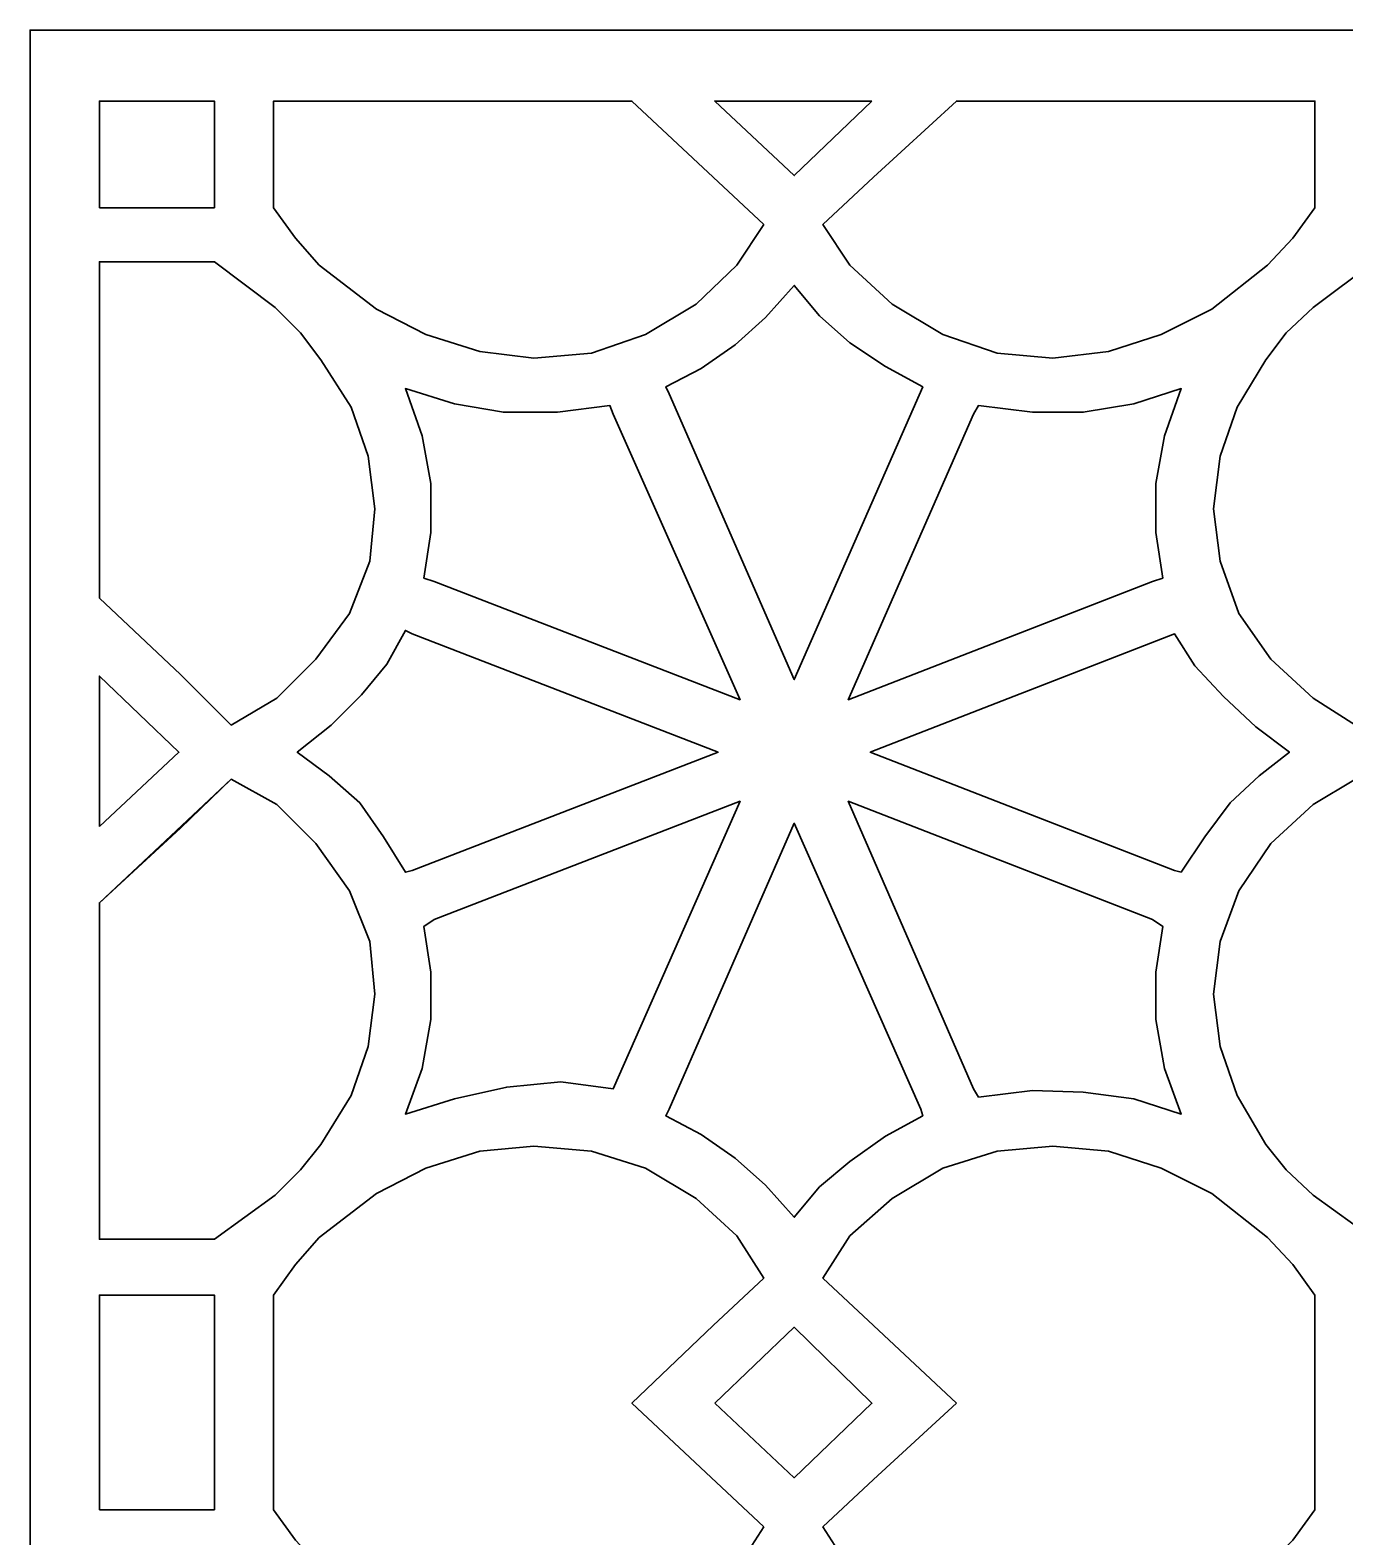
# Model space of a CAD drawing. Header units: centimetres. Extents: x -17.77 to -9.25, y 0.3 to 9.
# Drawn here: x -17.77 to -13.925, y 4.595 to 9.001 of the extents above; entities that cross this region are included whole.
import ezdxf

# ---------------------------------------------------------------- set-up
doc = ezdxf.new("R2010")
doc.units = ezdxf.units.CM
doc.header["$MEASUREMENT"] = 0
doc.layers.add('layer 1', color=7, linetype='Continuous')

msp = doc.modelspace()

# ---------------------------------------------------------------- linework, layer by layer
at = {"layer": 'layer 1', "color": 250, "lineweight": 30}
for points, knots in [([(-9.24594, 0.29848), (-9.24594, 0.29848), (-9.24594, 7.33942), (-9.24594, 7.33942), (-9.24594, 7.33942), (-9.24594, 7.33942), (-9.24594, 9.00077), (-9.24594, 9.00077), (-9.24594, 9.00077), (-9.24594, 9.00077), (-12.15329, 9.00077), (-12.15329, 9.00077), (-12.15329, 9.00077), (-12.15329, 9.00077), (-14.85792, 9.00077), (-14.85792, 9.00077), (-14.85792, 9.00077), (-14.85792, 9.00077), (-17.77022, 9.00077), (-17.77022, 9.00077), (-17.77022, 9.00077), (-17.77022, 9.00077), (-17.77022, 7.33942), (-17.77022, 7.33942), (-17.77022, 7.33942), (-17.77022, 7.33942), (-17.77022, 0.29848), (-17.77022, 0.29848), (-17.77022, 0.29848), (-17.77022, 0.29848), (-9.24594, 0.29848), (-9.24594, 0.29848)], [0, 0, 0, 0, 0.1111111, 0.1111111, 0.1111111, 0.1111111, 0.2222222, 0.2222222, 0.2222222, 0.2222222, 0.3333333, 0.3333333, 0.3333333, 0.3333333, 0.4444444, 0.4444444, 0.4444444, 0.4444444, 0.5555556, 0.5555556, 0.5555556, 0.5555556, 0.6666667, 0.6666667, 0.6666667, 0.6666667, 0.7777778, 0.7777778, 0.7777778, 0.7777778, 1, 1, 1, 1]), ([(-17.56749, 8.4816), (-17.56749, 8.4816), (-17.23127, 8.4816), (-17.23127, 8.4816), (-17.23127, 8.4816), (-17.23127, 8.4816), (-17.23127, 8.7931), (-17.23127, 8.7931), (-17.23127, 8.7931), (-17.23127, 8.7931), (-17.56749, 8.7931), (-17.56749, 8.7931), (-17.56749, 8.7931), (-17.56749, 8.7931), (-17.56749, 8.4816), (-17.56749, 8.4816)], [0, 0, 0, 0, 0.2, 0.2, 0.2, 0.2, 0.4, 0.4, 0.4, 0.4, 0.6, 0.6, 0.6, 0.6, 1, 1, 1, 1]), ([(-15.62431, 8.43215), (-15.62431, 8.43215), (-15.70342, 8.31348), (-15.70342, 8.31348), (-15.70342, 8.31348), (-15.70342, 8.31348), (-15.82209, 8.19976), (-15.82209, 8.19976), (-15.82209, 8.19976), (-15.82209, 8.19976), (-15.97042, 8.11076), (-15.97042, 8.11076), (-15.97042, 8.11076), (-15.97042, 8.11076), (-16.12865, 8.05637), (-16.12865, 8.05637), (-16.12865, 8.05637), (-16.12865, 8.05637), (-16.29676, 8.04153), (-16.29676, 8.04153), (-16.29676, 8.04153), (-16.29676, 8.04153), (-16.45499, 8.06131), (-16.45499, 8.06131), (-16.45499, 8.06131), (-16.45499, 8.06131), (-16.61321, 8.11076), (-16.61321, 8.11076), (-16.61321, 8.11076), (-16.61321, 8.11076), (-16.7566, 8.18493), (-16.7566, 8.18493), (-16.7566, 8.18493), (-16.7566, 8.18493), (-16.92471, 8.31348), (-16.92471, 8.31348), (-16.92471, 8.31348), (-16.92471, 8.31348), (-16.99393, 8.39259), (-16.99393, 8.39259), (-16.99393, 8.39259), (-16.99393, 8.39259), (-17.05821, 8.4816), (-17.05821, 8.4816), (-17.05821, 8.4816), (-17.05821, 8.4816), (-17.05821, 8.7931), (-17.05821, 8.7931), (-17.05821, 8.7931), (-17.05821, 8.7931), (-16.00998, 8.7931), (-16.00998, 8.7931), (-16.00998, 8.7931), (-16.00998, 8.7931), (-15.77265, 8.5706), (-15.77265, 8.5706), (-15.77265, 8.5706), (-15.77265, 8.5706), (-15.62431, 8.43215), (-15.62431, 8.43215)], [0, 0, 0, 0, 0.0625, 0.0625, 0.0625, 0.0625, 0.125, 0.125, 0.125, 0.125, 0.1875, 0.1875, 0.1875, 0.1875, 0.25, 0.25, 0.25, 0.25, 0.3125, 0.3125, 0.3125, 0.3125, 0.375, 0.375, 0.375, 0.375, 0.4375, 0.4375, 0.4375, 0.4375, 0.5, 0.5, 0.5, 0.5, 0.5625, 0.5625, 0.5625, 0.5625, 0.625, 0.625, 0.625, 0.625, 0.6875, 0.6875, 0.6875, 0.6875, 0.75, 0.75, 0.75, 0.75, 0.8125, 0.8125, 0.8125, 0.8125, 0.875, 0.875, 0.875, 0.875, 1, 1, 1, 1]), ([(-15.30787, 8.7931), (-15.30787, 8.7931), (-15.53531, 8.57554), (-15.53531, 8.57554), (-15.53531, 8.57554), (-15.53531, 8.57554), (-15.76771, 8.7931), (-15.76771, 8.7931), (-15.76771, 8.7931), (-15.76771, 8.7931), (-15.30787, 8.7931), (-15.30787, 8.7931)], [0, 0, 0, 0, 0.25, 0.25, 0.25, 0.25, 0.5, 0.5, 0.5, 0.5, 1, 1, 1, 1]), ([(-14.01241, 8.7931), (-14.01241, 8.7931), (-15.06064, 8.7931), (-15.06064, 8.7931), (-15.06064, 8.7931), (-15.06064, 8.7931), (-15.30292, 8.5706), (-15.30292, 8.5706), (-15.30292, 8.5706), (-15.30292, 8.5706), (-15.45125, 8.43215), (-15.45125, 8.43215), (-15.45125, 8.43215), (-15.45125, 8.43215), (-15.37214, 8.31348), (-15.37214, 8.31348), (-15.37214, 8.31348), (-15.37214, 8.31348), (-15.24853, 8.19976), (-15.24853, 8.19976), (-15.24853, 8.19976), (-15.24853, 8.19976), (-15.1002, 8.11076), (-15.1002, 8.11076), (-15.1002, 8.11076), (-15.1002, 8.11076), (-14.94197, 8.05637), (-14.94197, 8.05637), (-14.94197, 8.05637), (-14.94197, 8.05637), (-14.7788, 8.04153), (-14.7788, 8.04153), (-14.7788, 8.04153), (-14.7788, 8.04153), (-14.61564, 8.06131), (-14.61564, 8.06131), (-14.61564, 8.06131), (-14.61564, 8.06131), (-14.46236, 8.11076), (-14.46236, 8.11076), (-14.46236, 8.11076), (-14.46236, 8.11076), (-14.31403, 8.18493), (-14.31403, 8.18493), (-14.31403, 8.18493), (-14.31403, 8.18493), (-14.15086, 8.31348), (-14.15086, 8.31348), (-14.15086, 8.31348), (-14.15086, 8.31348), (-14.07669, 8.39259), (-14.07669, 8.39259), (-14.07669, 8.39259), (-14.07669, 8.39259), (-14.01241, 8.4816), (-14.01241, 8.4816), (-14.01241, 8.4816), (-14.01241, 8.4816), (-14.01241, 8.7931), (-14.01241, 8.7931), (-14.01241, 8.7931), (-14.01241, 8.7931), (-14.01241, 8.4816), (-14.01241, 8.4816), (-14.01241, 8.4816), (-14.01241, 8.4816), (-14.01241, 8.7931), (-14.01241, 8.7931)], [0, 0, 0, 0, 0.0555556, 0.0555556, 0.0555556, 0.0555556, 0.1111111, 0.1111111, 0.1111111, 0.1111111, 0.1666667, 0.1666667, 0.1666667, 0.1666667, 0.2222222, 0.2222222, 0.2222222, 0.2222222, 0.2777778, 0.2777778, 0.2777778, 0.2777778, 0.3333333, 0.3333333, 0.3333333, 0.3333333, 0.3888889, 0.3888889, 0.3888889, 0.3888889, 0.4444444, 0.4444444, 0.4444444, 0.4444444, 0.5, 0.5, 0.5, 0.5, 0.5555556, 0.5555556, 0.5555556, 0.5555556, 0.6111111, 0.6111111, 0.6111111, 0.6111111, 0.6666667, 0.6666667, 0.6666667, 0.6666667, 0.7222222, 0.7222222, 0.7222222, 0.7222222, 0.7777778, 0.7777778, 0.7777778, 0.7777778, 0.8333333, 0.8333333, 0.8333333, 0.8333333, 0.8888889, 0.8888889, 0.8888889, 0.8888889, 1, 1, 1, 1]), ([(-17.56749, 7.33942), (-17.56749, 7.33942), (-17.56749, 8.32337), (-17.56749, 8.32337), (-17.56749, 8.32337), (-17.56749, 8.32337), (-17.23127, 8.32337), (-17.23127, 8.32337), (-17.23127, 8.32337), (-17.23127, 8.32337), (-17.05326, 8.18987), (-17.05326, 8.18987), (-17.05326, 8.18987), (-17.05326, 8.18987), (-16.9791, 8.1157), (-16.9791, 8.1157), (-16.9791, 8.1157), (-16.9791, 8.1157), (-16.91977, 8.03659), (-16.91977, 8.03659), (-16.91977, 8.03659), (-16.91977, 8.03659), (-16.83077, 7.89815), (-16.83077, 7.89815), (-16.83077, 7.89815), (-16.83077, 7.89815), (-16.78132, 7.75476), (-16.78132, 7.75476), (-16.78132, 7.75476), (-16.78132, 7.75476), (-16.76154, 7.60148), (-16.76154, 7.60148), (-16.76154, 7.60148), (-16.76154, 7.60148), (-16.77638, 7.4482), (-16.77638, 7.4482), (-16.77638, 7.4482), (-16.77638, 7.4482), (-16.83571, 7.29492), (-16.83571, 7.29492), (-16.83571, 7.29492), (-16.83571, 7.29492), (-16.9346, 7.16142), (-16.9346, 7.16142), (-16.9346, 7.16142), (-16.9346, 7.16142), (-17.04833, 7.0477), (-17.04833, 7.0477), (-17.04833, 7.0477), (-17.04833, 7.0477), (-17.18182, 6.96859), (-17.18182, 6.96859), (-17.18182, 6.96859), (-17.18182, 6.96859), (-17.33016, 7.11692), (-17.33016, 7.11692), (-17.33016, 7.11692), (-17.33016, 7.11692), (-17.56749, 7.33942), (-17.56749, 7.33942)], [0, 0, 0, 0, 0.0625, 0.0625, 0.0625, 0.0625, 0.125, 0.125, 0.125, 0.125, 0.1875, 0.1875, 0.1875, 0.1875, 0.25, 0.25, 0.25, 0.25, 0.3125, 0.3125, 0.3125, 0.3125, 0.375, 0.375, 0.375, 0.375, 0.4375, 0.4375, 0.4375, 0.4375, 0.5, 0.5, 0.5, 0.5, 0.5625, 0.5625, 0.5625, 0.5625, 0.625, 0.625, 0.625, 0.625, 0.6875, 0.6875, 0.6875, 0.6875, 0.75, 0.75, 0.75, 0.75, 0.8125, 0.8125, 0.8125, 0.8125, 0.875, 0.875, 0.875, 0.875, 1, 1, 1, 1]), ([(-13.50807, 7.33942), (-13.50807, 7.33942), (-13.27074, 7.11692), (-13.27074, 7.11692), (-13.27074, 7.11692), (-13.27074, 7.11692), (-13.12241, 6.96859), (-13.12241, 6.96859), (-13.12241, 6.96859), (-13.12241, 6.96859), (-12.9889, 7.0477), (-12.9889, 7.0477), (-12.9889, 7.0477), (-12.9889, 7.0477), (-12.87518, 7.16142), (-12.87518, 7.16142), (-12.87518, 7.16142), (-12.87518, 7.16142), (-12.77135, 7.29492), (-12.77135, 7.29492), (-12.77135, 7.29492), (-12.77135, 7.29492), (-12.71696, 7.4482), (-12.71696, 7.4482), (-12.71696, 7.4482), (-12.71696, 7.4482), (-12.70213, 7.60148), (-12.70213, 7.60148), (-12.70213, 7.60148), (-12.70213, 7.60148), (-12.7219, 7.75476), (-12.7219, 7.75476), (-12.7219, 7.75476), (-12.7219, 7.75476), (-12.77135, 7.89815), (-12.77135, 7.89815), (-12.77135, 7.89815), (-12.77135, 7.89815), (-12.86035, 8.03659), (-12.86035, 8.03659), (-12.86035, 8.03659), (-12.86035, 8.03659), (-12.92463, 8.12065), (-12.92463, 8.12065), (-12.92463, 8.12065), (-12.92463, 8.12065), (-12.99879, 8.19976), (-12.99879, 8.19976), (-12.99879, 8.19976), (-12.99879, 8.19976), (-13.17185, 8.32337), (-13.17185, 8.32337), (-13.17185, 8.32337), (-13.17185, 8.32337), (-13.50807, 8.32337), (-13.50807, 8.32337), (-13.50807, 8.32337), (-13.50807, 8.32337), (-13.83935, 8.32337), (-13.83935, 8.32337), (-13.83935, 8.32337), (-13.83935, 8.32337), (-14.01735, 8.18987), (-14.01735, 8.18987), (-14.01735, 8.18987), (-14.01735, 8.18987), (-14.09647, 8.1157), (-14.09647, 8.1157), (-14.09647, 8.1157), (-14.09647, 8.1157), (-14.1558, 8.03659), (-14.1558, 8.03659), (-14.1558, 8.03659), (-14.1558, 8.03659), (-14.23986, 7.89815), (-14.23986, 7.89815), (-14.23986, 7.89815), (-14.23986, 7.89815), (-14.2893, 7.75476), (-14.2893, 7.75476), (-14.2893, 7.75476), (-14.2893, 7.75476), (-14.30908, 7.60148), (-14.30908, 7.60148), (-14.30908, 7.60148), (-14.30908, 7.60148), (-14.2893, 7.4482), (-14.2893, 7.4482), (-14.2893, 7.4482), (-14.2893, 7.4482), (-14.23492, 7.29492), (-14.23492, 7.29492), (-14.23492, 7.29492), (-14.23492, 7.29492), (-14.14097, 7.16142), (-14.14097, 7.16142), (-14.14097, 7.16142), (-14.14097, 7.16142), (-14.01735, 7.0477), (-14.01735, 7.0477), (-14.01735, 7.0477), (-14.01735, 7.0477), (-13.89375, 6.96859), (-13.89375, 6.96859), (-13.89375, 6.96859), (-13.89375, 6.96859), (-13.74541, 7.11692), (-13.74541, 7.11692), (-13.74541, 7.11692), (-13.74541, 7.11692), (-13.50807, 7.33942), (-13.50807, 7.33942)], [0, 0, 0, 0, 0.0344828, 0.0344828, 0.0344828, 0.0344828, 0.0689655, 0.0689655, 0.0689655, 0.0689655, 0.1034483, 0.1034483, 0.1034483, 0.1034483, 0.137931, 0.137931, 0.137931, 0.137931, 0.1724138, 0.1724138, 0.1724138, 0.1724138, 0.2068966, 0.2068966, 0.2068966, 0.2068966, 0.2413793, 0.2413793, 0.2413793, 0.2413793, 0.2758621, 0.2758621, 0.2758621, 0.2758621, 0.3103448, 0.3103448, 0.3103448, 0.3103448, 0.3448276, 0.3448276, 0.3448276, 0.3448276, 0.3793103, 0.3793103, 0.3793103, 0.3793103, 0.4137931, 0.4137931, 0.4137931, 0.4137931, 0.4482759, 0.4482759, 0.4482759, 0.4482759, 0.4827586, 0.4827586, 0.4827586, 0.4827586, 0.5172414, 0.5172414, 0.5172414, 0.5172414, 0.5517241, 0.5517241, 0.5517241, 0.5517241, 0.5862069, 0.5862069, 0.5862069, 0.5862069, 0.6206897, 0.6206897, 0.6206897, 0.6206897, 0.6551724, 0.6551724, 0.6551724, 0.6551724, 0.6896552, 0.6896552, 0.6896552, 0.6896552, 0.7241379, 0.7241379, 0.7241379, 0.7241379, 0.7586207, 0.7586207, 0.7586207, 0.7586207, 0.7931034, 0.7931034, 0.7931034, 0.7931034, 0.8275862, 0.8275862, 0.8275862, 0.8275862, 0.862069, 0.862069, 0.862069, 0.862069, 0.8965517, 0.8965517, 0.8965517, 0.8965517, 0.9310345, 0.9310345, 0.9310345, 0.9310345, 1, 1, 1, 1]), ([(-15.9012, 7.93771), (-15.9012, 7.93771), (-15.91109, 7.95748), (-15.91109, 7.95748), (-15.91109, 7.95748), (-15.91109, 7.95748), (-15.80726, 8.01187), (-15.80726, 8.01187), (-15.80726, 8.01187), (-15.80726, 8.01187), (-15.70837, 8.08109), (-15.70837, 8.08109), (-15.70837, 8.08109), (-15.70837, 8.08109), (-15.61937, 8.16021), (-15.61937, 8.16021), (-15.61937, 8.16021), (-15.61937, 8.16021), (-15.53531, 8.25415), (-15.53531, 8.25415), (-15.53531, 8.25415), (-15.53531, 8.25415), (-15.46114, 8.16515), (-15.46114, 8.16515), (-15.46114, 8.16515), (-15.46114, 8.16515), (-15.37214, 8.08604), (-15.37214, 8.08604), (-15.37214, 8.08604), (-15.37214, 8.08604), (-15.26831, 8.01682), (-15.26831, 8.01682), (-15.26831, 8.01682), (-15.26831, 8.01682), (-15.15953, 7.95748), (-15.15953, 7.95748), (-15.15953, 7.95748), (-15.15953, 7.95748), (-15.53531, 7.10208), (-15.53531, 7.10208), (-15.53531, 7.10208), (-15.53531, 7.10208), (-15.9012, 7.93771), (-15.9012, 7.93771)], [0, 0, 0, 0, 0.0833333, 0.0833333, 0.0833333, 0.0833333, 0.1666667, 0.1666667, 0.1666667, 0.1666667, 0.25, 0.25, 0.25, 0.25, 0.3333333, 0.3333333, 0.3333333, 0.3333333, 0.4166667, 0.4166667, 0.4166667, 0.4166667, 0.5, 0.5, 0.5, 0.5, 0.5833333, 0.5833333, 0.5833333, 0.5833333, 0.6666667, 0.6666667, 0.6666667, 0.6666667, 0.75, 0.75, 0.75, 0.75, 0.8333333, 0.8333333, 0.8333333, 0.8333333, 1, 1, 1, 1]), ([(-16.58849, 7.38887), (-16.58849, 7.38887), (-16.61816, 7.39876), (-16.61816, 7.39876), (-16.61816, 7.39876), (-16.61816, 7.39876), (-16.59838, 7.53225), (-16.59838, 7.53225), (-16.59838, 7.53225), (-16.59838, 7.53225), (-16.59838, 7.67565), (-16.59838, 7.67565), (-16.59838, 7.67565), (-16.59838, 7.67565), (-16.6231, 7.81409), (-16.6231, 7.81409), (-16.6231, 7.81409), (-16.6231, 7.81409), (-16.67254, 7.95253), (-16.67254, 7.95253), (-16.67254, 7.95253), (-16.67254, 7.95253), (-16.52915, 7.90804), (-16.52915, 7.90804), (-16.52915, 7.90804), (-16.52915, 7.90804), (-16.38576, 7.88331), (-16.38576, 7.88331), (-16.38576, 7.88331), (-16.38576, 7.88331), (-16.22754, 7.88331), (-16.22754, 7.88331), (-16.22754, 7.88331), (-16.22754, 7.88331), (-16.07426, 7.90309), (-16.07426, 7.90309), (-16.07426, 7.90309), (-16.07426, 7.90309), (-16.06437, 7.87837), (-16.06437, 7.87837), (-16.06437, 7.87837), (-16.06437, 7.87837), (-15.69354, 7.04275), (-15.69354, 7.04275), (-15.69354, 7.04275), (-15.69354, 7.04275), (-16.58849, 7.38887), (-16.58849, 7.38887)], [0, 0, 0, 0, 0.0769231, 0.0769231, 0.0769231, 0.0769231, 0.1538462, 0.1538462, 0.1538462, 0.1538462, 0.2307692, 0.2307692, 0.2307692, 0.2307692, 0.3076923, 0.3076923, 0.3076923, 0.3076923, 0.3846154, 0.3846154, 0.3846154, 0.3846154, 0.4615385, 0.4615385, 0.4615385, 0.4615385, 0.5384615, 0.5384615, 0.5384615, 0.5384615, 0.6153846, 0.6153846, 0.6153846, 0.6153846, 0.6923077, 0.6923077, 0.6923077, 0.6923077, 0.7692308, 0.7692308, 0.7692308, 0.7692308, 0.8461538, 0.8461538, 0.8461538, 0.8461538, 1, 1, 1, 1]), ([(-15.0112, 7.87837), (-15.0112, 7.87837), (-14.99637, 7.90309), (-14.99637, 7.90309), (-14.99637, 7.90309), (-14.99637, 7.90309), (-14.83814, 7.88331), (-14.83814, 7.88331), (-14.83814, 7.88331), (-14.83814, 7.88331), (-14.6898, 7.88331), (-14.6898, 7.88331), (-14.6898, 7.88331), (-14.6898, 7.88331), (-14.54147, 7.90804), (-14.54147, 7.90804), (-14.54147, 7.90804), (-14.54147, 7.90804), (-14.40303, 7.95253), (-14.40303, 7.95253), (-14.40303, 7.95253), (-14.40303, 7.95253), (-14.45247, 7.81409), (-14.45247, 7.81409), (-14.45247, 7.81409), (-14.45247, 7.81409), (-14.47719, 7.67565), (-14.47719, 7.67565), (-14.47719, 7.67565), (-14.47719, 7.67565), (-14.47719, 7.53225), (-14.47719, 7.53225), (-14.47719, 7.53225), (-14.47719, 7.53225), (-14.45741, 7.39876), (-14.45741, 7.39876), (-14.45741, 7.39876), (-14.45741, 7.39876), (-14.48708, 7.38887), (-14.48708, 7.38887), (-14.48708, 7.38887), (-14.48708, 7.38887), (-15.37709, 7.04275), (-15.37709, 7.04275), (-15.37709, 7.04275), (-15.37709, 7.04275), (-15.0112, 7.87837), (-15.0112, 7.87837)], [0, 0, 0, 0, 0.0769231, 0.0769231, 0.0769231, 0.0769231, 0.1538462, 0.1538462, 0.1538462, 0.1538462, 0.2307692, 0.2307692, 0.2307692, 0.2307692, 0.3076923, 0.3076923, 0.3076923, 0.3076923, 0.3846154, 0.3846154, 0.3846154, 0.3846154, 0.4615385, 0.4615385, 0.4615385, 0.4615385, 0.5384615, 0.5384615, 0.5384615, 0.5384615, 0.6153846, 0.6153846, 0.6153846, 0.6153846, 0.6923077, 0.6923077, 0.6923077, 0.6923077, 0.7692308, 0.7692308, 0.7692308, 0.7692308, 0.8461538, 0.8461538, 0.8461538, 0.8461538, 1, 1, 1, 1]), ([(-16.65276, 7.23559), (-16.65276, 7.23559), (-15.75782, 6.88947), (-15.75782, 6.88947), (-15.75782, 6.88947), (-15.75782, 6.88947), (-16.65276, 6.54336), (-16.65276, 6.54336), (-16.65276, 6.54336), (-16.65276, 6.54336), (-16.67254, 6.53841), (-16.67254, 6.53841), (-16.67254, 6.53841), (-16.67254, 6.53841), (-16.73682, 6.64225), (-16.73682, 6.64225), (-16.73682, 6.64225), (-16.73682, 6.64225), (-16.80604, 6.74114), (-16.80604, 6.74114), (-16.80604, 6.74114), (-16.80604, 6.74114), (-16.89504, 6.82025), (-16.89504, 6.82025), (-16.89504, 6.82025), (-16.89504, 6.82025), (-16.98899, 6.88947), (-16.98899, 6.88947), (-16.98899, 6.88947), (-16.98899, 6.88947), (-16.8901, 6.96859), (-16.8901, 6.96859), (-16.8901, 6.96859), (-16.8901, 6.96859), (-16.8011, 7.05759), (-16.8011, 7.05759), (-16.8011, 7.05759), (-16.8011, 7.05759), (-16.72693, 7.14659), (-16.72693, 7.14659), (-16.72693, 7.14659), (-16.72693, 7.14659), (-16.67254, 7.24548), (-16.67254, 7.24548), (-16.67254, 7.24548), (-16.67254, 7.24548), (-16.65276, 7.23559), (-16.65276, 7.23559)], [0, 0, 0, 0, 0.0769231, 0.0769231, 0.0769231, 0.0769231, 0.1538462, 0.1538462, 0.1538462, 0.1538462, 0.2307692, 0.2307692, 0.2307692, 0.2307692, 0.3076923, 0.3076923, 0.3076923, 0.3076923, 0.3846154, 0.3846154, 0.3846154, 0.3846154, 0.4615385, 0.4615385, 0.4615385, 0.4615385, 0.5384615, 0.5384615, 0.5384615, 0.5384615, 0.6153846, 0.6153846, 0.6153846, 0.6153846, 0.6923077, 0.6923077, 0.6923077, 0.6923077, 0.7692308, 0.7692308, 0.7692308, 0.7692308, 0.8461538, 0.8461538, 0.8461538, 0.8461538, 1, 1, 1, 1]), ([(-14.40303, 6.53841), (-14.40303, 6.53841), (-14.42281, 6.54336), (-14.42281, 6.54336), (-14.42281, 6.54336), (-14.42281, 6.54336), (-15.31281, 6.88947), (-15.31281, 6.88947), (-15.31281, 6.88947), (-15.31281, 6.88947), (-14.42281, 7.23559), (-14.42281, 7.23559), (-14.42281, 7.23559), (-14.42281, 7.23559), (-14.36347, 7.14164), (-14.36347, 7.14164), (-14.36347, 7.14164), (-14.36347, 7.14164), (-14.27941, 7.05264), (-14.27941, 7.05264), (-14.27941, 7.05264), (-14.27941, 7.05264), (-14.18547, 6.96364), (-14.18547, 6.96364), (-14.18547, 6.96364), (-14.18547, 6.96364), (-14.08658, 6.88947), (-14.08658, 6.88947), (-14.08658, 6.88947), (-14.08658, 6.88947), (-14.17558, 6.82025), (-14.17558, 6.82025), (-14.17558, 6.82025), (-14.17558, 6.82025), (-14.25963, 6.74114), (-14.25963, 6.74114), (-14.25963, 6.74114), (-14.25963, 6.74114), (-14.33381, 6.64225), (-14.33381, 6.64225), (-14.33381, 6.64225), (-14.33381, 6.64225), (-14.40303, 6.53841), (-14.40303, 6.53841)], [0, 0, 0, 0, 0.0833333, 0.0833333, 0.0833333, 0.0833333, 0.1666667, 0.1666667, 0.1666667, 0.1666667, 0.25, 0.25, 0.25, 0.25, 0.3333333, 0.3333333, 0.3333333, 0.3333333, 0.4166667, 0.4166667, 0.4166667, 0.4166667, 0.5, 0.5, 0.5, 0.5, 0.5833333, 0.5833333, 0.5833333, 0.5833333, 0.6666667, 0.6666667, 0.6666667, 0.6666667, 0.75, 0.75, 0.75, 0.75, 0.8333333, 0.8333333, 0.8333333, 0.8333333, 1, 1, 1, 1]), ([(-17.56749, 6.67191), (-17.56749, 6.67191), (-17.3351, 6.88947), (-17.3351, 6.88947), (-17.3351, 6.88947), (-17.3351, 6.88947), (-17.56749, 7.11197), (-17.56749, 7.11197), (-17.56749, 7.11197), (-17.56749, 7.11197), (-17.56749, 6.67191), (-17.56749, 6.67191)], [0, 0, 0, 0, 0.25, 0.25, 0.25, 0.25, 0.5, 0.5, 0.5, 0.5, 1, 1, 1, 1]), ([(-17.18182, 6.81036), (-17.18182, 6.81036), (-17.04833, 6.7362), (-17.04833, 6.7362), (-17.04833, 6.7362), (-17.04833, 6.7362), (-16.9346, 6.62247), (-16.9346, 6.62247), (-16.9346, 6.62247), (-16.9346, 6.62247), (-16.83571, 6.48403), (-16.83571, 6.48403), (-16.83571, 6.48403), (-16.83571, 6.48403), (-16.77638, 6.33569), (-16.77638, 6.33569), (-16.77638, 6.33569), (-16.77638, 6.33569), (-16.76154, 6.18241), (-16.76154, 6.18241), (-16.76154, 6.18241), (-16.76154, 6.18241), (-16.78132, 6.02913), (-16.78132, 6.02913), (-16.78132, 6.02913), (-16.78132, 6.02913), (-16.83077, 5.88575), (-16.83077, 5.88575), (-16.83077, 5.88575), (-16.83077, 5.88575), (-16.91977, 5.74235), (-16.91977, 5.74235), (-16.91977, 5.74235), (-16.91977, 5.74235), (-16.9791, 5.66818), (-16.9791, 5.66818), (-16.9791, 5.66818), (-16.9791, 5.66818), (-17.05326, 5.59402), (-17.05326, 5.59402), (-17.05326, 5.59402), (-17.05326, 5.59402), (-17.23127, 5.46547), (-17.23127, 5.46547), (-17.23127, 5.46547), (-17.23127, 5.46547), (-17.56749, 5.46547), (-17.56749, 5.46547), (-17.56749, 5.46547), (-17.56749, 5.46547), (-17.56749, 6.44941), (-17.56749, 6.44941), (-17.56749, 6.44941), (-17.56749, 6.44941), (-17.18182, 6.81036), (-17.18182, 6.81036), (-17.18182, 6.81036), (-17.18182, 6.81036), (-17.33016, 6.66697), (-17.33016, 6.66697), (-17.33016, 6.66697), (-17.33016, 6.66697), (-17.56749, 6.44941), (-17.56749, 6.44941), (-17.56749, 6.44941), (-17.56749, 6.44941), (-17.18182, 6.81036), (-17.18182, 6.81036)], [0, 0, 0, 0, 0.0555556, 0.0555556, 0.0555556, 0.0555556, 0.1111111, 0.1111111, 0.1111111, 0.1111111, 0.1666667, 0.1666667, 0.1666667, 0.1666667, 0.2222222, 0.2222222, 0.2222222, 0.2222222, 0.2777778, 0.2777778, 0.2777778, 0.2777778, 0.3333333, 0.3333333, 0.3333333, 0.3333333, 0.3888889, 0.3888889, 0.3888889, 0.3888889, 0.4444444, 0.4444444, 0.4444444, 0.4444444, 0.5, 0.5, 0.5, 0.5, 0.5555556, 0.5555556, 0.5555556, 0.5555556, 0.6111111, 0.6111111, 0.6111111, 0.6111111, 0.6666667, 0.6666667, 0.6666667, 0.6666667, 0.7222222, 0.7222222, 0.7222222, 0.7222222, 0.7777778, 0.7777778, 0.7777778, 0.7777778, 0.8333333, 0.8333333, 0.8333333, 0.8333333, 0.8888889, 0.8888889, 0.8888889, 0.8888889, 1, 1, 1, 1]), ([(-13.83935, 5.46547), (-13.83935, 5.46547), (-14.01735, 5.59402), (-14.01735, 5.59402), (-14.01735, 5.59402), (-14.01735, 5.59402), (-14.09647, 5.66818), (-14.09647, 5.66818), (-14.09647, 5.66818), (-14.09647, 5.66818), (-14.1558, 5.74235), (-14.1558, 5.74235), (-14.1558, 5.74235), (-14.1558, 5.74235), (-14.23986, 5.88575), (-14.23986, 5.88575), (-14.23986, 5.88575), (-14.23986, 5.88575), (-14.2893, 6.02913), (-14.2893, 6.02913), (-14.2893, 6.02913), (-14.2893, 6.02913), (-14.30908, 6.18241), (-14.30908, 6.18241), (-14.30908, 6.18241), (-14.30908, 6.18241), (-14.2893, 6.33569), (-14.2893, 6.33569), (-14.2893, 6.33569), (-14.2893, 6.33569), (-14.23492, 6.48403), (-14.23492, 6.48403), (-14.23492, 6.48403), (-14.23492, 6.48403), (-14.14097, 6.62247), (-14.14097, 6.62247), (-14.14097, 6.62247), (-14.14097, 6.62247), (-14.01735, 6.7362), (-14.01735, 6.7362), (-14.01735, 6.7362), (-14.01735, 6.7362), (-13.89375, 6.81036), (-13.89375, 6.81036), (-13.89375, 6.81036), (-13.89375, 6.81036), (-13.74541, 6.66697), (-13.74541, 6.66697), (-13.74541, 6.66697), (-13.74541, 6.66697), (-13.50807, 6.44941), (-13.50807, 6.44941), (-13.50807, 6.44941), (-13.50807, 6.44941), (-13.27074, 6.66697), (-13.27074, 6.66697), (-13.27074, 6.66697), (-13.27074, 6.66697), (-13.12241, 6.81036), (-13.12241, 6.81036), (-13.12241, 6.81036), (-13.12241, 6.81036), (-12.9889, 6.7362), (-12.9889, 6.7362), (-12.9889, 6.7362), (-12.9889, 6.7362), (-12.87518, 6.62247), (-12.87518, 6.62247), (-12.87518, 6.62247), (-12.87518, 6.62247), (-12.77135, 6.48403), (-12.77135, 6.48403), (-12.77135, 6.48403), (-12.77135, 6.48403), (-12.71696, 6.33569), (-12.71696, 6.33569), (-12.71696, 6.33569), (-12.71696, 6.33569), (-12.70213, 6.18241), (-12.70213, 6.18241), (-12.70213, 6.18241), (-12.70213, 6.18241), (-12.7219, 6.02913), (-12.7219, 6.02913), (-12.7219, 6.02913), (-12.7219, 6.02913), (-12.77135, 5.88575), (-12.77135, 5.88575), (-12.77135, 5.88575), (-12.77135, 5.88575), (-12.86035, 5.74235), (-12.86035, 5.74235), (-12.86035, 5.74235), (-12.86035, 5.74235), (-12.92463, 5.6583), (-12.92463, 5.6583), (-12.92463, 5.6583), (-12.92463, 5.6583), (-12.99879, 5.58413), (-12.99879, 5.58413), (-12.99879, 5.58413), (-12.99879, 5.58413), (-13.17185, 5.46547), (-13.17185, 5.46547), (-13.17185, 5.46547), (-13.17185, 5.46547), (-13.83935, 5.46547), (-13.83935, 5.46547)], [0, 0, 0, 0, 0.0357143, 0.0357143, 0.0357143, 0.0357143, 0.0714286, 0.0714286, 0.0714286, 0.0714286, 0.1071429, 0.1071429, 0.1071429, 0.1071429, 0.1428571, 0.1428571, 0.1428571, 0.1428571, 0.1785714, 0.1785714, 0.1785714, 0.1785714, 0.2142857, 0.2142857, 0.2142857, 0.2142857, 0.25, 0.25, 0.25, 0.25, 0.2857143, 0.2857143, 0.2857143, 0.2857143, 0.3214286, 0.3214286, 0.3214286, 0.3214286, 0.3571429, 0.3571429, 0.3571429, 0.3571429, 0.3928571, 0.3928571, 0.3928571, 0.3928571, 0.4285714, 0.4285714, 0.4285714, 0.4285714, 0.4642857, 0.4642857, 0.4642857, 0.4642857, 0.5, 0.5, 0.5, 0.5, 0.5357143, 0.5357143, 0.5357143, 0.5357143, 0.5714286, 0.5714286, 0.5714286, 0.5714286, 0.6071429, 0.6071429, 0.6071429, 0.6071429, 0.6428571, 0.6428571, 0.6428571, 0.6428571, 0.6785714, 0.6785714, 0.6785714, 0.6785714, 0.7142857, 0.7142857, 0.7142857, 0.7142857, 0.75, 0.75, 0.75, 0.75, 0.7857143, 0.7857143, 0.7857143, 0.7857143, 0.8214286, 0.8214286, 0.8214286, 0.8214286, 0.8571429, 0.8571429, 0.8571429, 0.8571429, 0.8928571, 0.8928571, 0.8928571, 0.8928571, 0.9285714, 0.9285714, 0.9285714, 0.9285714, 1, 1, 1, 1]), ([(-16.61816, 6.38019), (-16.61816, 6.38019), (-16.59838, 6.24669), (-16.59838, 6.24669), (-16.59838, 6.24669), (-16.59838, 6.24669), (-16.59838, 6.10824), (-16.59838, 6.10824), (-16.59838, 6.10824), (-16.59838, 6.10824), (-16.6231, 5.96486), (-16.6231, 5.96486), (-16.6231, 5.96486), (-16.6231, 5.96486), (-16.67254, 5.83135), (-16.67254, 5.83135), (-16.67254, 5.83135), (-16.67254, 5.83135), (-16.52915, 5.87586), (-16.52915, 5.87586), (-16.52915, 5.87586), (-16.52915, 5.87586), (-16.37587, 5.91046), (-16.37587, 5.91046), (-16.37587, 5.91046), (-16.37587, 5.91046), (-16.21765, 5.9253), (-16.21765, 5.9253), (-16.21765, 5.9253), (-16.21765, 5.9253), (-16.06437, 5.90552), (-16.06437, 5.90552), (-16.06437, 5.90552), (-16.06437, 5.90552), (-15.69354, 6.74609), (-15.69354, 6.74609), (-15.69354, 6.74609), (-15.69354, 6.74609), (-16.58849, 6.39997), (-16.58849, 6.39997), (-16.58849, 6.39997), (-16.58849, 6.39997), (-16.61816, 6.38019), (-16.61816, 6.38019), (-16.61816, 6.38019), (-16.61816, 6.38019), (-16.58849, 6.39997), (-16.58849, 6.39997), (-16.58849, 6.39997), (-16.58849, 6.39997), (-16.61816, 6.38019), (-16.61816, 6.38019)], [0, 0, 0, 0, 0.0714286, 0.0714286, 0.0714286, 0.0714286, 0.1428571, 0.1428571, 0.1428571, 0.1428571, 0.2142857, 0.2142857, 0.2142857, 0.2142857, 0.2857143, 0.2857143, 0.2857143, 0.2857143, 0.3571429, 0.3571429, 0.3571429, 0.3571429, 0.4285714, 0.4285714, 0.4285714, 0.4285714, 0.5, 0.5, 0.5, 0.5, 0.5714286, 0.5714286, 0.5714286, 0.5714286, 0.6428571, 0.6428571, 0.6428571, 0.6428571, 0.7142857, 0.7142857, 0.7142857, 0.7142857, 0.7857143, 0.7857143, 0.7857143, 0.7857143, 0.8571429, 0.8571429, 0.8571429, 0.8571429, 1, 1, 1, 1]), ([(-14.99637, 5.8808), (-14.99637, 5.8808), (-14.83814, 5.90058), (-14.83814, 5.90058), (-14.83814, 5.90058), (-14.83814, 5.90058), (-14.6898, 5.89564), (-14.6898, 5.89564), (-14.6898, 5.89564), (-14.6898, 5.89564), (-14.54147, 5.87586), (-14.54147, 5.87586), (-14.54147, 5.87586), (-14.54147, 5.87586), (-14.40303, 5.83135), (-14.40303, 5.83135), (-14.40303, 5.83135), (-14.40303, 5.83135), (-14.45247, 5.96486), (-14.45247, 5.96486), (-14.45247, 5.96486), (-14.45247, 5.96486), (-14.47719, 6.10824), (-14.47719, 6.10824), (-14.47719, 6.10824), (-14.47719, 6.10824), (-14.47719, 6.24669), (-14.47719, 6.24669), (-14.47719, 6.24669), (-14.47719, 6.24669), (-14.45741, 6.38019), (-14.45741, 6.38019), (-14.45741, 6.38019), (-14.45741, 6.38019), (-14.48708, 6.39997), (-14.48708, 6.39997), (-14.48708, 6.39997), (-14.48708, 6.39997), (-15.37709, 6.74609), (-15.37709, 6.74609), (-15.37709, 6.74609), (-15.37709, 6.74609), (-15.0112, 5.90552), (-15.0112, 5.90552), (-15.0112, 5.90552), (-15.0112, 5.90552), (-14.99637, 5.8808), (-14.99637, 5.8808)], [0, 0, 0, 0, 0.0769231, 0.0769231, 0.0769231, 0.0769231, 0.1538462, 0.1538462, 0.1538462, 0.1538462, 0.2307692, 0.2307692, 0.2307692, 0.2307692, 0.3076923, 0.3076923, 0.3076923, 0.3076923, 0.3846154, 0.3846154, 0.3846154, 0.3846154, 0.4615385, 0.4615385, 0.4615385, 0.4615385, 0.5384615, 0.5384615, 0.5384615, 0.5384615, 0.6153846, 0.6153846, 0.6153846, 0.6153846, 0.6923077, 0.6923077, 0.6923077, 0.6923077, 0.7692308, 0.7692308, 0.7692308, 0.7692308, 0.8461538, 0.8461538, 0.8461538, 0.8461538, 1, 1, 1, 1]), ([(-15.91109, 5.82641), (-15.91109, 5.82641), (-15.80726, 5.77202), (-15.80726, 5.77202), (-15.80726, 5.77202), (-15.80726, 5.77202), (-15.70837, 5.7028), (-15.70837, 5.7028), (-15.70837, 5.7028), (-15.70837, 5.7028), (-15.61937, 5.62369), (-15.61937, 5.62369), (-15.61937, 5.62369), (-15.61937, 5.62369), (-15.53531, 5.52974), (-15.53531, 5.52974), (-15.53531, 5.52974), (-15.53531, 5.52974), (-15.46114, 5.61874), (-15.46114, 5.61874), (-15.46114, 5.61874), (-15.46114, 5.61874), (-15.37214, 5.69291), (-15.37214, 5.69291), (-15.37214, 5.69291), (-15.37214, 5.69291), (-15.26831, 5.76708), (-15.26831, 5.76708), (-15.26831, 5.76708), (-15.26831, 5.76708), (-15.15953, 5.82641), (-15.15953, 5.82641), (-15.15953, 5.82641), (-15.15953, 5.82641), (-15.16448, 5.84619), (-15.16448, 5.84619), (-15.16448, 5.84619), (-15.16448, 5.84619), (-15.53531, 6.6818), (-15.53531, 6.6818), (-15.53531, 6.6818), (-15.53531, 6.6818), (-15.9012, 5.84619), (-15.9012, 5.84619), (-15.9012, 5.84619), (-15.9012, 5.84619), (-15.91109, 5.82641), (-15.91109, 5.82641), (-15.91109, 5.82641), (-15.91109, 5.82641), (-15.9012, 5.84619), (-15.9012, 5.84619), (-15.9012, 5.84619), (-15.9012, 5.84619), (-15.91109, 5.82641), (-15.91109, 5.82641)], [0, 0, 0, 0, 0.0666667, 0.0666667, 0.0666667, 0.0666667, 0.1333333, 0.1333333, 0.1333333, 0.1333333, 0.2, 0.2, 0.2, 0.2, 0.2666667, 0.2666667, 0.2666667, 0.2666667, 0.3333333, 0.3333333, 0.3333333, 0.3333333, 0.4, 0.4, 0.4, 0.4, 0.4666667, 0.4666667, 0.4666667, 0.4666667, 0.5333333, 0.5333333, 0.5333333, 0.5333333, 0.6, 0.6, 0.6, 0.6, 0.6666667, 0.6666667, 0.6666667, 0.6666667, 0.7333333, 0.7333333, 0.7333333, 0.7333333, 0.8, 0.8, 0.8, 0.8, 0.8666667, 0.8666667, 0.8666667, 0.8666667, 1, 1, 1, 1]), ([(-15.62431, 4.6249), (-15.62431, 4.6249), (-15.70342, 4.50129), (-15.70342, 4.50129), (-15.70342, 4.50129), (-15.70342, 4.50129), (-15.82209, 4.39251), (-15.82209, 4.39251), (-15.82209, 4.39251), (-15.82209, 4.39251), (-15.97042, 4.30351), (-15.97042, 4.30351), (-15.97042, 4.30351), (-15.97042, 4.30351), (-16.12865, 4.25407), (-16.12865, 4.25407), (-16.12865, 4.25407), (-16.12865, 4.25407), (-16.29676, 4.23923), (-16.29676, 4.23923), (-16.29676, 4.23923), (-16.29676, 4.23923), (-16.45499, 4.25407), (-16.45499, 4.25407), (-16.45499, 4.25407), (-16.45499, 4.25407), (-16.61321, 4.30351), (-16.61321, 4.30351), (-16.61321, 4.30351), (-16.61321, 4.30351), (-16.7566, 4.37768), (-16.7566, 4.37768), (-16.7566, 4.37768), (-16.7566, 4.37768), (-16.92471, 4.51118), (-16.92471, 4.51118), (-16.92471, 4.51118), (-16.92471, 4.51118), (-16.99393, 4.58534), (-16.99393, 4.58534), (-16.99393, 4.58534), (-16.99393, 4.58534), (-17.05821, 4.67435), (-17.05821, 4.67435), (-17.05821, 4.67435), (-17.05821, 4.67435), (-17.05821, 4.98585), (-17.05821, 4.98585), (-17.05821, 4.98585), (-17.05821, 4.98585), (-17.05821, 5.3023), (-17.05821, 5.3023), (-17.05821, 5.3023), (-17.05821, 5.3023), (-16.99393, 5.3913), (-16.99393, 5.3913), (-16.99393, 5.3913), (-16.99393, 5.3913), (-16.92471, 5.47041), (-16.92471, 5.47041), (-16.92471, 5.47041), (-16.92471, 5.47041), (-16.7566, 5.59896), (-16.7566, 5.59896), (-16.7566, 5.59896), (-16.7566, 5.59896), (-16.61321, 5.67313), (-16.61321, 5.67313), (-16.61321, 5.67313), (-16.61321, 5.67313), (-16.45499, 5.72258), (-16.45499, 5.72258), (-16.45499, 5.72258), (-16.45499, 5.72258), (-16.29676, 5.73741), (-16.29676, 5.73741), (-16.29676, 5.73741), (-16.29676, 5.73741), (-16.12865, 5.72258), (-16.12865, 5.72258), (-16.12865, 5.72258), (-16.12865, 5.72258), (-15.97042, 5.67313), (-15.97042, 5.67313), (-15.97042, 5.67313), (-15.97042, 5.67313), (-15.82209, 5.58413), (-15.82209, 5.58413), (-15.82209, 5.58413), (-15.82209, 5.58413), (-15.70342, 5.47535), (-15.70342, 5.47535), (-15.70342, 5.47535), (-15.70342, 5.47535), (-15.62431, 5.35174), (-15.62431, 5.35174), (-15.62431, 5.35174), (-15.62431, 5.35174), (-15.77265, 5.2133), (-15.77265, 5.2133), (-15.77265, 5.2133), (-15.77265, 5.2133), (-16.00998, 4.98585), (-16.00998, 4.98585), (-16.00998, 4.98585), (-16.00998, 4.98585), (-15.62431, 4.6249), (-15.62431, 4.6249)], [0, 0, 0, 0, 0.0357143, 0.0357143, 0.0357143, 0.0357143, 0.0714286, 0.0714286, 0.0714286, 0.0714286, 0.1071429, 0.1071429, 0.1071429, 0.1071429, 0.1428571, 0.1428571, 0.1428571, 0.1428571, 0.1785714, 0.1785714, 0.1785714, 0.1785714, 0.2142857, 0.2142857, 0.2142857, 0.2142857, 0.25, 0.25, 0.25, 0.25, 0.2857143, 0.2857143, 0.2857143, 0.2857143, 0.3214286, 0.3214286, 0.3214286, 0.3214286, 0.3571429, 0.3571429, 0.3571429, 0.3571429, 0.3928571, 0.3928571, 0.3928571, 0.3928571, 0.4285714, 0.4285714, 0.4285714, 0.4285714, 0.4642857, 0.4642857, 0.4642857, 0.4642857, 0.5, 0.5, 0.5, 0.5, 0.5357143, 0.5357143, 0.5357143, 0.5357143, 0.5714286, 0.5714286, 0.5714286, 0.5714286, 0.6071429, 0.6071429, 0.6071429, 0.6071429, 0.6428571, 0.6428571, 0.6428571, 0.6428571, 0.6785714, 0.6785714, 0.6785714, 0.6785714, 0.7142857, 0.7142857, 0.7142857, 0.7142857, 0.75, 0.75, 0.75, 0.75, 0.7857143, 0.7857143, 0.7857143, 0.7857143, 0.8214286, 0.8214286, 0.8214286, 0.8214286, 0.8571429, 0.8571429, 0.8571429, 0.8571429, 0.8928571, 0.8928571, 0.8928571, 0.8928571, 0.9285714, 0.9285714, 0.9285714, 0.9285714, 1, 1, 1, 1]), ([(-15.06064, 4.98585), (-15.06064, 4.98585), (-15.30292, 4.76335), (-15.30292, 4.76335), (-15.30292, 4.76335), (-15.30292, 4.76335), (-15.45125, 4.6249), (-15.45125, 4.6249), (-15.45125, 4.6249), (-15.45125, 4.6249), (-15.37214, 4.50129), (-15.37214, 4.50129), (-15.37214, 4.50129), (-15.37214, 4.50129), (-15.24853, 4.39251), (-15.24853, 4.39251), (-15.24853, 4.39251), (-15.24853, 4.39251), (-15.1002, 4.30351), (-15.1002, 4.30351), (-15.1002, 4.30351), (-15.1002, 4.30351), (-14.94197, 4.25407), (-14.94197, 4.25407), (-14.94197, 4.25407), (-14.94197, 4.25407), (-14.7788, 4.23923), (-14.7788, 4.23923), (-14.7788, 4.23923), (-14.7788, 4.23923), (-14.61564, 4.25407), (-14.61564, 4.25407), (-14.61564, 4.25407), (-14.61564, 4.25407), (-14.46236, 4.30351), (-14.46236, 4.30351), (-14.46236, 4.30351), (-14.46236, 4.30351), (-14.31403, 4.37768), (-14.31403, 4.37768), (-14.31403, 4.37768), (-14.31403, 4.37768), (-14.15086, 4.51118), (-14.15086, 4.51118), (-14.15086, 4.51118), (-14.15086, 4.51118), (-14.07669, 4.58534), (-14.07669, 4.58534), (-14.07669, 4.58534), (-14.07669, 4.58534), (-14.01241, 4.67435), (-14.01241, 4.67435), (-14.01241, 4.67435), (-14.01241, 4.67435), (-14.01241, 4.98585), (-14.01241, 4.98585), (-14.01241, 4.98585), (-14.01241, 4.98585), (-14.01241, 5.3023), (-14.01241, 5.3023), (-14.01241, 5.3023), (-14.01241, 5.3023), (-14.07669, 5.3913), (-14.07669, 5.3913), (-14.07669, 5.3913), (-14.07669, 5.3913), (-14.15086, 5.47041), (-14.15086, 5.47041), (-14.15086, 5.47041), (-14.15086, 5.47041), (-14.31403, 5.59896), (-14.31403, 5.59896), (-14.31403, 5.59896), (-14.31403, 5.59896), (-14.46236, 5.67313), (-14.46236, 5.67313), (-14.46236, 5.67313), (-14.46236, 5.67313), (-14.61564, 5.72258), (-14.61564, 5.72258), (-14.61564, 5.72258), (-14.61564, 5.72258), (-14.7788, 5.73741), (-14.7788, 5.73741), (-14.7788, 5.73741), (-14.7788, 5.73741), (-14.94197, 5.72258), (-14.94197, 5.72258), (-14.94197, 5.72258), (-14.94197, 5.72258), (-15.1002, 5.67313), (-15.1002, 5.67313), (-15.1002, 5.67313), (-15.1002, 5.67313), (-15.24853, 5.58413), (-15.24853, 5.58413), (-15.24853, 5.58413), (-15.24853, 5.58413), (-15.37214, 5.47535), (-15.37214, 5.47535), (-15.37214, 5.47535), (-15.37214, 5.47535), (-15.45125, 5.35174), (-15.45125, 5.35174), (-15.45125, 5.35174), (-15.45125, 5.35174), (-15.30292, 5.2133), (-15.30292, 5.2133), (-15.30292, 5.2133), (-15.30292, 5.2133), (-15.06064, 4.98585), (-15.06064, 4.98585)], [0, 0, 0, 0, 0.0344828, 0.0344828, 0.0344828, 0.0344828, 0.0689655, 0.0689655, 0.0689655, 0.0689655, 0.1034483, 0.1034483, 0.1034483, 0.1034483, 0.137931, 0.137931, 0.137931, 0.137931, 0.1724138, 0.1724138, 0.1724138, 0.1724138, 0.2068966, 0.2068966, 0.2068966, 0.2068966, 0.2413793, 0.2413793, 0.2413793, 0.2413793, 0.2758621, 0.2758621, 0.2758621, 0.2758621, 0.3103448, 0.3103448, 0.3103448, 0.3103448, 0.3448276, 0.3448276, 0.3448276, 0.3448276, 0.3793103, 0.3793103, 0.3793103, 0.3793103, 0.4137931, 0.4137931, 0.4137931, 0.4137931, 0.4482759, 0.4482759, 0.4482759, 0.4482759, 0.4827586, 0.4827586, 0.4827586, 0.4827586, 0.5172414, 0.5172414, 0.5172414, 0.5172414, 0.5517241, 0.5517241, 0.5517241, 0.5517241, 0.5862069, 0.5862069, 0.5862069, 0.5862069, 0.6206897, 0.6206897, 0.6206897, 0.6206897, 0.6551724, 0.6551724, 0.6551724, 0.6551724, 0.6896552, 0.6896552, 0.6896552, 0.6896552, 0.7241379, 0.7241379, 0.7241379, 0.7241379, 0.7586207, 0.7586207, 0.7586207, 0.7586207, 0.7931034, 0.7931034, 0.7931034, 0.7931034, 0.8275862, 0.8275862, 0.8275862, 0.8275862, 0.862069, 0.862069, 0.862069, 0.862069, 0.8965517, 0.8965517, 0.8965517, 0.8965517, 0.9310345, 0.9310345, 0.9310345, 0.9310345, 1, 1, 1, 1]), ([(-17.56749, 4.67435), (-17.56749, 4.67435), (-17.23127, 4.67435), (-17.23127, 4.67435), (-17.23127, 4.67435), (-17.23127, 4.67435), (-17.23127, 4.98585), (-17.23127, 4.98585), (-17.23127, 4.98585), (-17.23127, 4.98585), (-17.23127, 5.3023), (-17.23127, 5.3023), (-17.23127, 5.3023), (-17.23127, 5.3023), (-17.56749, 5.3023), (-17.56749, 5.3023), (-17.56749, 5.3023), (-17.56749, 5.3023), (-17.56749, 4.67435), (-17.56749, 4.67435)], [0, 0, 0, 0, 0.1666667, 0.1666667, 0.1666667, 0.1666667, 0.3333333, 0.3333333, 0.3333333, 0.3333333, 0.5, 0.5, 0.5, 0.5, 0.6666667, 0.6666667, 0.6666667, 0.6666667, 1, 1, 1, 1]), ([(-15.76771, 4.98585), (-15.76771, 4.98585), (-15.53531, 4.76829), (-15.53531, 4.76829), (-15.53531, 4.76829), (-15.53531, 4.76829), (-15.30787, 4.98585), (-15.30787, 4.98585), (-15.30787, 4.98585), (-15.30787, 4.98585), (-15.53531, 5.20835), (-15.53531, 5.20835), (-15.53531, 5.20835), (-15.53531, 5.20835), (-15.76771, 4.98585), (-15.76771, 4.98585)], [0, 0, 0, 0, 0.2, 0.2, 0.2, 0.2, 0.4, 0.4, 0.4, 0.4, 0.6, 0.6, 0.6, 0.6, 1, 1, 1, 1])]:
    msp.add_open_spline(points, degree=3, knots=knots, dxfattribs=at)

doc.saveas('drawing.dxf')
